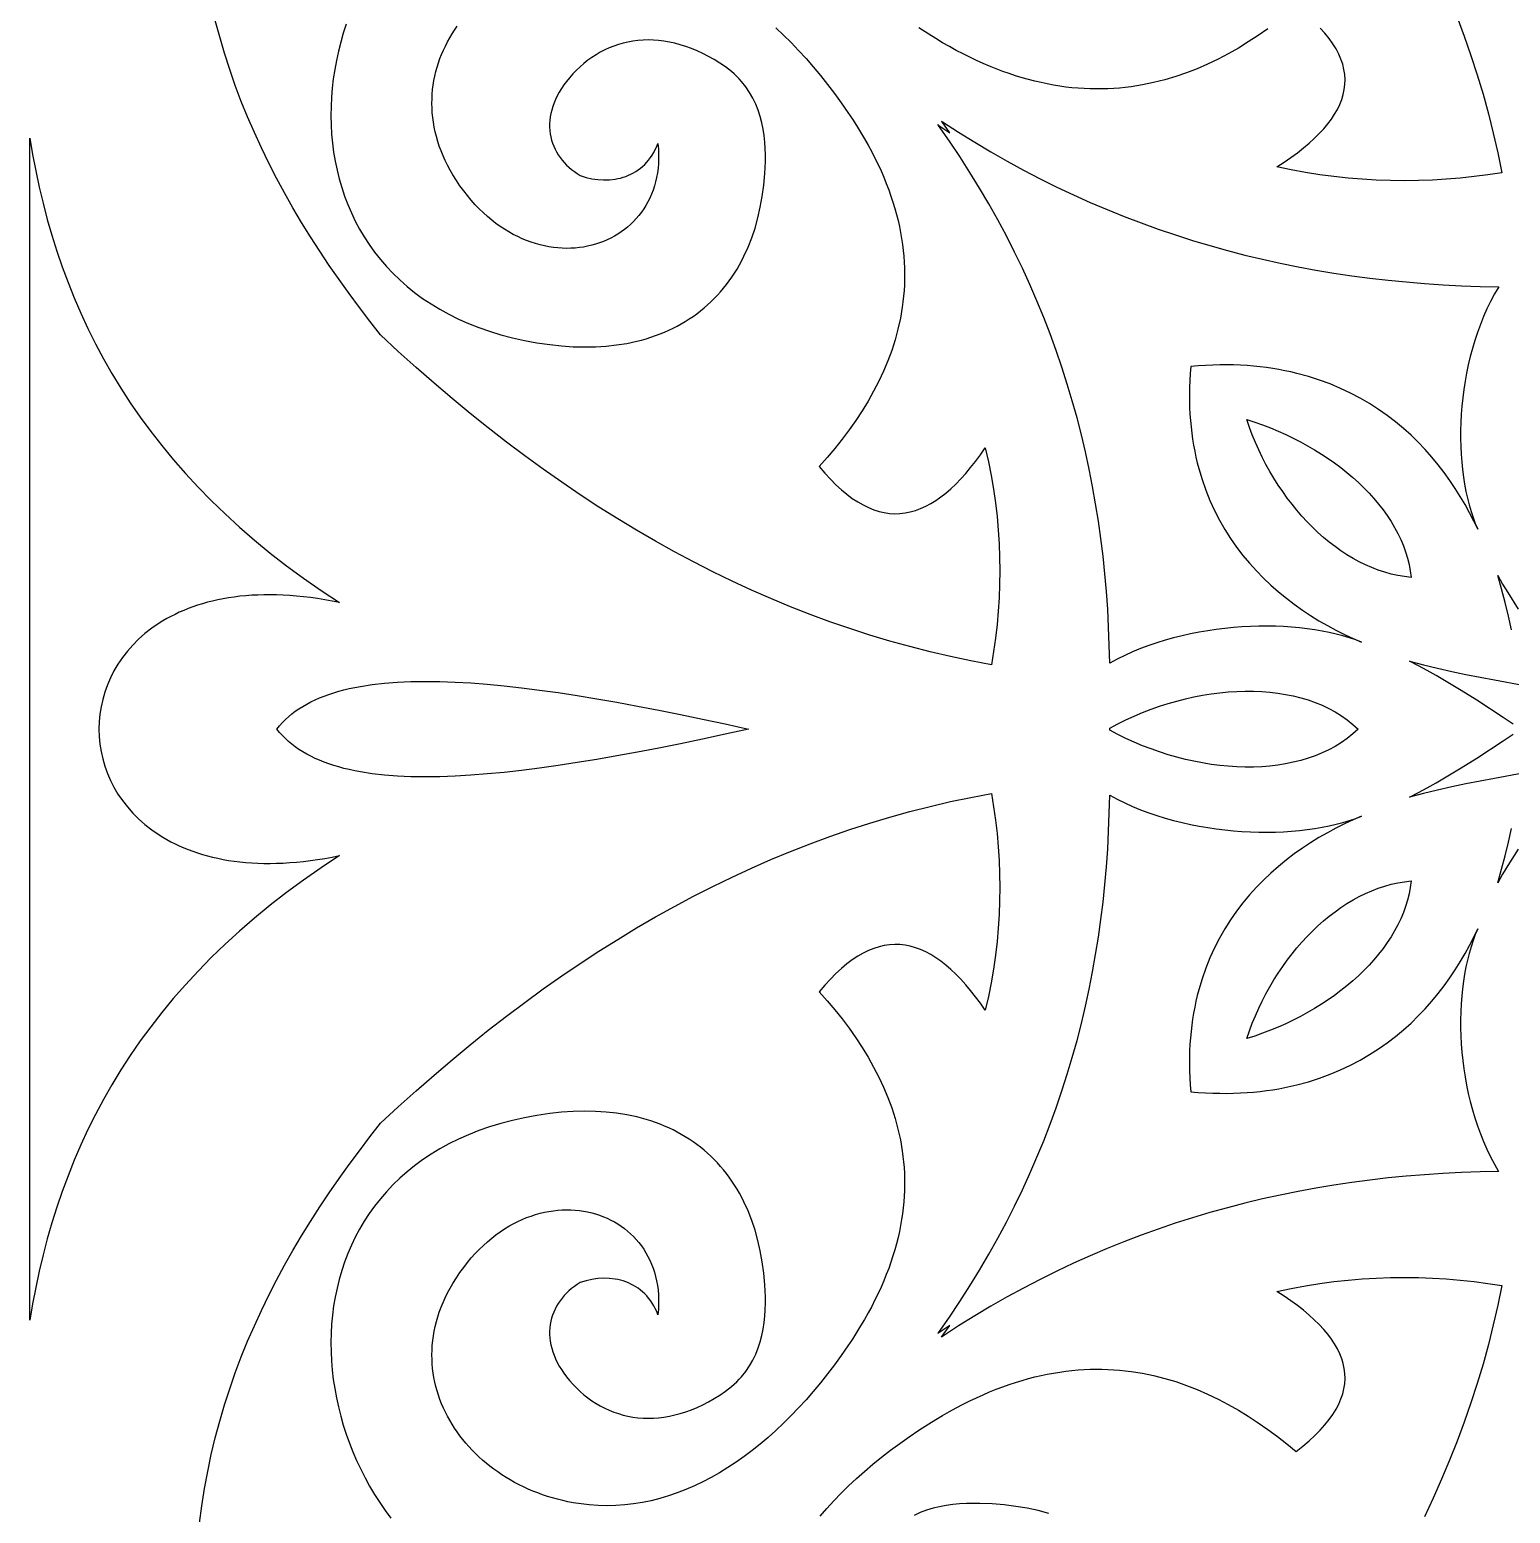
# Model space of a CAD drawing. Extents: x -375 to 375, y -1025 to 1025.
# Drawn here: x -275 to -217.3, y -724.5 to -666.7 of the extents above; entities that cross this region are included whole.
import ezdxf

# ---------------------------------------------------------------- set-up
doc = ezdxf.new("R2010")
doc.units = 0
doc.layers.add('LAYER_1', color=18, linetype='CONTINUOUS')

msp = doc.modelspace()

# ---------------------------------------------------------------- linework, layer by layer
at = {"layer": 'LAYER_1'}
for points in [[(-245.905, -666.615), (-245.605, -666.898), (-245.309, -667.193), (-245.017, -667.498), (-244.73, -667.813), (-244.446, -668.139), (-244.167, -668.475), (-243.893, -668.821), (-243.623, -669.176), (-243.358, -669.541), (-243.098, -669.914), (-242.924, -670.174), (-242.758, -670.432), (-242.6, -670.689), (-242.449, -670.945), (-242.306, -671.199), (-242.17, -671.451), (-242.041, -671.702), (-241.92, -671.952), (-241.806, -672.2), (-241.699, -672.447), (-241.599, -672.692), (-241.506, -672.936), (-241.419, -673.179), (-241.34, -673.42), (-241.267, -673.659), (-241.201, -673.897), (-241.142, -674.134), (-241.089, -674.369), (-241.042, -674.603), (-241.002, -674.836), (-240.967, -675.067), (-240.939, -675.297), (-240.917, -675.525), (-240.901, -675.752), (-240.891, -675.977), (-240.887, -676.201), (-240.888, -676.424), (-240.895, -676.645), (-240.908, -676.865), (-240.926, -677.084), (-240.949, -677.301), (-240.978, -677.517), (-241.051, -677.945), (-241.144, -678.367), (-241.257, -678.784), (-241.389, -679.195), (-241.54, -679.601), (-241.708, -680.002), (-241.892, -680.397), (-242.094, -680.787), (-242.311, -681.172), (-242.543, -681.552), (-242.789, -681.927), (-243.049, -682.296), (-243.322, -682.661), (-243.608, -683.02), (-243.906, -683.374), (-244.214, -683.723), (-243.997, -683.98), (-243.781, -684.216), (-243.566, -684.433), (-243.352, -684.63), (-243.139, -684.807), (-242.927, -684.966), (-242.716, -685.105), (-242.507, -685.225), (-242.298, -685.327), (-242.09, -685.411), (-241.883, -685.476), (-241.678, -685.523), (-241.473, -685.552), (-241.269, -685.564), (-241.066, -685.559), (-240.864, -685.536), (-240.663, -685.496), (-240.462, -685.44), (-240.263, -685.366), (-240.064, -685.277), (-239.866, -685.171), (-239.669, -685.05), (-239.473, -684.912), (-239.277, -684.759), (-239.083, -684.591), (-238.889, -684.408), (-238.696, -684.209), (-238.503, -683.996), (-238.311, -683.769), (-238.12, -683.527), (-237.93, -683.271), (-237.74, -683.001), (-237.619, -683.538), (-237.512, -684.075), (-237.421, -684.61), (-237.345, -685.143), (-237.283, -685.676), (-237.235, -686.207), (-237.201, -686.737), (-237.181, -687.266), (-237.175, -687.794), (-237.182, -688.32), (-237.203, -688.845), (-237.237, -689.369), (-237.283, -689.892), (-237.342, -690.413), (-237.414, -690.933), (-237.498, -691.452), (-238.299, -691.302), (-239.096, -691.135), (-239.889, -690.951), (-240.678, -690.75), (-241.463, -690.532), (-242.245, -690.298), (-243.023, -690.047), (-243.797, -689.779), (-244.567, -689.495), (-245.334, -689.194), (-246.097, -688.878), (-246.856, -688.544), (-247.612, -688.195), (-248.365, -687.83), (-249.113, -687.448), (-249.859, -687.051), (-250.6, -686.638), (-251.338, -686.209), (-252.073, -685.764), (-252.804, -685.304), (-253.532, -684.829), (-254.257, -684.337), (-254.978, -683.831), (-255.695, -683.309), (-256.41, -682.772), (-257.121, -682.22), (-257.829, -681.653), (-258.533, -681.071), (-259.235, -680.474), (-259.933, -679.863), (-260.627, -679.236), (-261.319, -678.596), (-261.737, -678.061), (-262.146, -677.523), (-262.547, -676.981), (-262.937, -676.435), (-263.318, -675.884), (-263.689, -675.328), (-264.049, -674.768), (-264.398, -674.203), (-264.735, -673.632), (-265.061, -673.057), (-265.375, -672.476), (-265.676, -671.889), (-265.965, -671.297), (-266.24, -670.699), (-266.502, -670.094), (-266.749, -669.484), (-266.983, -668.866), (-267.201, -668.243), (-267.404, -667.612), (-267.592, -666.975), (-267.764, -666.331)], [(-262.66, -666.47), (-262.773, -666.821), (-262.874, -667.175), (-262.964, -667.53), (-263.042, -667.887), (-263.108, -668.246), (-263.162, -668.606), (-263.204, -668.966), (-263.233, -669.326), (-263.251, -669.687), (-263.256, -670.046), (-263.248, -670.404), (-263.228, -670.761), (-263.194, -671.116), (-263.148, -671.468), (-263.089, -671.818), (-263.017, -672.164), (-262.932, -672.507), (-262.833, -672.846), (-262.721, -673.18), (-262.595, -673.51), (-262.456, -673.834), (-262.303, -674.153), (-262.136, -674.466), (-261.955, -674.772), (-261.76, -675.071), (-261.551, -675.363), (-261.327, -675.647), (-261.089, -675.923), (-260.836, -676.191), (-260.569, -676.449), (-260.287, -676.699), (-259.99, -676.938), (-259.678, -677.167), (-259.351, -677.386), (-259.008, -677.593), (-258.651, -677.789), (-258.278, -677.974), (-257.889, -678.146), (-257.485, -678.305), (-257.065, -678.451), (-256.629, -678.584), (-256.177, -678.703), (-255.709, -678.807), (-255.225, -678.897), (-254.725, -678.971), (-254.263, -679.022), (-253.812, -679.053), (-253.371, -679.064), (-252.941, -679.057), (-252.521, -679.031), (-252.113, -678.986), (-251.716, -678.922), (-251.331, -678.84), (-251.143, -678.792), (-250.958, -678.74), (-250.776, -678.683), (-250.598, -678.621), (-250.422, -678.555), (-250.249, -678.485), (-250.08, -678.41), (-249.914, -678.331), (-249.751, -678.248), (-249.592, -678.16), (-249.436, -678.068), (-249.283, -677.971), (-249.134, -677.871), (-248.988, -677.766), (-248.846, -677.657), (-248.707, -677.543), (-248.571, -677.425), (-248.439, -677.304), (-248.311, -677.178), (-248.187, -677.048), (-248.066, -676.914), (-247.949, -676.775), (-247.835, -676.633), (-247.726, -676.487), (-247.62, -676.336), (-247.518, -676.182), (-247.42, -676.024), (-247.326, -675.862), (-247.235, -675.695), (-247.149, -675.525), (-246.989, -675.174), (-246.845, -674.807), (-246.717, -674.425), (-246.607, -674.028), (-246.513, -673.616), (-246.437, -673.19), (-246.379, -672.749), (-246.338, -672.294), (-246.316, -671.825), (-246.312, -671.575), (-246.317, -671.323), (-246.332, -671.071), (-246.358, -670.819), (-246.396, -670.568), (-246.448, -670.319), (-246.513, -670.073), (-246.592, -669.83), (-246.688, -669.593), (-246.8, -669.361), (-246.929, -669.136), (-247.077, -668.919), (-247.243, -668.71), (-247.334, -668.609), (-247.43, -668.511), (-247.532, -668.415), (-247.639, -668.322), (-247.751, -668.232), (-247.869, -668.144), (-248.092, -667.994), (-248.315, -667.856), (-248.538, -667.73), (-248.759, -667.616), (-248.979, -667.514), (-249.198, -667.423), (-249.415, -667.344), (-249.631, -667.275), (-249.846, -667.218), (-250.058, -667.172), (-250.268, -667.136), (-250.476, -667.111), (-250.682, -667.096), (-250.885, -667.091), (-251.086, -667.097), (-251.284, -667.112), (-251.479, -667.137), (-251.671, -667.172), (-251.86, -667.216), (-252.045, -667.269), (-252.227, -667.331), (-252.405, -667.402), (-252.58, -667.482), (-252.75, -667.57), (-252.916, -667.667), (-253.078, -667.772), (-253.236, -667.885), (-253.389, -668.006), (-253.537, -668.135), (-253.681, -668.271), (-253.819, -668.415), (-253.953, -668.566), (-254.067, -668.706), (-254.172, -668.846), (-254.268, -668.987), (-254.353, -669.127), (-254.43, -669.267), (-254.498, -669.407), (-254.556, -669.546), (-254.606, -669.684), (-254.647, -669.822), (-254.679, -669.958), (-254.703, -670.094), (-254.719, -670.228), (-254.727, -670.36), (-254.727, -670.491), (-254.719, -670.62), (-254.703, -670.747), (-254.68, -670.872), (-254.649, -670.994), (-254.612, -671.114), (-254.567, -671.232), (-254.515, -671.346), (-254.457, -671.458), (-254.392, -671.567), (-254.32, -671.672), (-254.242, -671.774), (-254.158, -671.872), (-254.068, -671.967), (-253.972, -672.057), (-253.871, -672.144), (-253.763, -672.226), (-253.651, -672.304), (-253.533, -672.378), (-253.305, -672.449), (-253.076, -672.501), (-252.847, -672.535), (-252.62, -672.549), (-252.396, -672.544), (-252.176, -672.519), (-252.068, -672.499), (-251.962, -672.474), (-251.857, -672.444), (-251.755, -672.409), (-251.654, -672.369), (-251.555, -672.324), (-251.459, -672.273), (-251.366, -672.218), (-251.275, -672.157), (-251.187, -672.091), (-251.102, -672.019), (-251.021, -671.942), (-250.943, -671.86), (-250.868, -671.772), (-250.797, -671.679), (-250.73, -671.58), (-250.667, -671.476), (-250.608, -671.366), (-250.553, -671.25), (-250.503, -671.129), (-250.486, -671.33), (-250.476, -671.527), (-250.476, -671.72), (-250.483, -671.909), (-250.499, -672.093), (-250.523, -672.273), (-250.554, -672.448), (-250.593, -672.619), (-250.639, -672.785), (-250.692, -672.947), (-250.752, -673.104), (-250.819, -673.255), (-250.892, -673.402), (-250.971, -673.544), (-251.057, -673.68), (-251.148, -673.812), (-251.245, -673.938), (-251.348, -674.059), (-251.456, -674.174), (-251.568, -674.283), (-251.686, -674.388), (-251.809, -674.486), (-251.935, -674.578), (-252.067, -674.665), (-252.202, -674.746), (-252.341, -674.82), (-252.484, -674.889), (-252.63, -674.951), (-252.779, -675.007), (-252.932, -675.056), (-253.087, -675.099), (-253.245, -675.136), (-253.405, -675.166), (-253.568, -675.189), (-253.733, -675.205), (-253.9, -675.215), (-254.068, -675.217), (-254.238, -675.213), (-254.409, -675.201), (-254.581, -675.182), (-254.753, -675.156), (-254.927, -675.122), (-255.101, -675.081), (-255.275, -675.033), (-255.449, -674.977), (-255.623, -674.913), (-255.797, -674.841), (-255.97, -674.761), (-256.143, -674.674), (-256.314, -674.578), (-256.484, -674.475), (-256.653, -674.363), (-256.821, -674.242), (-256.986, -674.114), (-257.15, -673.977), (-257.311, -673.831), (-257.47, -673.677), (-257.627, -673.514), (-257.78, -673.342), (-257.931, -673.162), (-258.078, -672.972), (-258.223, -672.774), (-258.363, -672.566), (-258.5, -672.349), (-258.608, -672.163), (-258.708, -671.977), (-258.799, -671.79), (-258.883, -671.603), (-258.959, -671.417), (-259.028, -671.23), (-259.089, -671.044), (-259.143, -670.857), (-259.189, -670.671), (-259.227, -670.486), (-259.259, -670.301), (-259.284, -670.116), (-259.301, -669.933), (-259.312, -669.75), (-259.316, -669.568), (-259.313, -669.387), (-259.304, -669.207), (-259.288, -669.028), (-259.266, -668.851), (-259.237, -668.675), (-259.202, -668.5), (-259.161, -668.327), (-259.114, -668.156), (-259.061, -667.986), (-259.002, -667.819), (-258.938, -667.653), (-258.868, -667.489), (-258.792, -667.327), (-258.711, -667.168), (-258.624, -667.011), (-258.533, -666.856), (-258.436, -666.704), (-258.334, -666.554)], [(-219.34, -666.197), (-219.063, -666.943), (-218.802, -667.693), (-218.559, -668.447), (-218.333, -669.204), (-218.125, -669.965), (-217.934, -670.73), (-217.761, -671.498), (-217.605, -672.27), (-218.143, -672.351), (-218.683, -672.42), (-219.224, -672.477), (-219.766, -672.522), (-220.309, -672.555), (-220.854, -672.575), (-221.399, -672.582), (-221.947, -672.576), (-222.495, -672.557), (-223.045, -672.524), (-223.596, -672.478), (-224.148, -672.418), (-224.702, -672.344), (-225.256, -672.256), (-225.813, -672.154), (-226.37, -672.037), (-226.09, -671.854), (-225.824, -671.67), (-225.573, -671.486), (-225.337, -671.301), (-225.116, -671.115), (-224.911, -670.929), (-224.721, -670.742), (-224.546, -670.554), (-224.388, -670.366), (-224.245, -670.177), (-224.119, -669.987), (-224.009, -669.796), (-223.917, -669.604), (-223.841, -669.412), (-223.782, -669.219), (-223.741, -669.025), (-223.717, -668.83), (-223.711, -668.634), (-223.724, -668.437), (-223.754, -668.24), (-223.803, -668.041), (-223.871, -667.842), (-223.957, -667.642), (-224.063, -667.44), (-224.188, -667.238), (-224.332, -667.035), (-224.496, -666.831), (-224.681, -666.625)], [(-226.723, -666.654), (-227.101, -666.917), (-227.484, -667.168), (-227.872, -667.406), (-228.266, -667.629), (-228.665, -667.839), (-229.07, -668.033), (-229.48, -668.211), (-229.896, -668.373), (-230.317, -668.518), (-230.743, -668.645), (-231.176, -668.754), (-231.613, -668.844), (-232.057, -668.915), (-232.281, -668.942), (-232.506, -668.965), (-232.733, -668.982), (-232.961, -668.994), (-233.19, -669.001), (-233.421, -669.002), (-233.654, -668.998), (-233.888, -668.988), (-234.123, -668.973), (-234.36, -668.952), (-234.598, -668.925), (-234.837, -668.892), (-235.079, -668.853), (-235.321, -668.808), (-235.565, -668.756), (-235.811, -668.699), (-236.058, -668.635), (-236.306, -668.565), (-236.556, -668.489), (-236.807, -668.405), (-237.06, -668.316), (-237.315, -668.219), (-237.571, -668.116), (-237.828, -668.006), (-238.087, -667.889), (-238.347, -667.765), (-238.609, -667.634), (-238.873, -667.496), (-239.138, -667.35), (-239.404, -667.197), (-239.672, -667.037), (-239.942, -666.869), (-240.329, -666.619)], [(-217.217, -690.095), (-217.339, -689.56), (-217.468, -689.028), (-217.607, -688.5), (-217.757, -687.975), (-217.568, -688.309), (-217.371, -688.641), (-216.967, -689.29)], [(-217.157, -693.772), (-217.554, -693.51), (-218.58, -692.837), (-219.184, -692.456), (-219.83, -692.065), (-220.165, -691.871), (-220.507, -691.679), (-220.853, -691.492), (-221.202, -691.311), (-220.654, -691.457), (-220.103, -691.591), (-219.551, -691.715), (-218.997, -691.832), (-217.886, -692.047), (-216.775, -692.251)], [(-216.775, -695.687), (-217.886, -695.888), (-218.997, -696.102), (-219.551, -696.217), (-220.103, -696.341), (-220.654, -696.473), (-221.202, -696.616), (-220.853, -696.437), (-220.507, -696.251), (-220.165, -696.06), (-219.83, -695.866), (-219.184, -695.476), (-218.58, -695.096), (-217.554, -694.424), (-217.157, -694.161)], [(-268.373, -724.933), (-268.286, -724.251), (-268.181, -723.576), (-268.059, -722.91), (-267.92, -722.25), (-267.764, -721.599), (-267.592, -720.954), (-267.404, -720.317), (-267.201, -719.687), (-266.983, -719.063), (-266.749, -718.446), (-266.502, -717.835), (-266.24, -717.231), (-265.965, -716.633), (-265.676, -716.04), (-265.375, -715.454), (-265.061, -714.873), (-264.735, -714.297), (-264.398, -713.727), (-264.049, -713.161), (-263.689, -712.601), (-263.318, -712.046), (-262.937, -711.495), (-262.547, -710.948), (-262.146, -710.406), (-261.737, -709.868), (-261.319, -709.334), (-260.627, -708.693), (-259.933, -708.067), (-259.235, -707.455), (-258.533, -706.858), (-257.829, -706.276), (-257.121, -705.709), (-256.41, -705.157), (-255.695, -704.62), (-254.978, -704.098), (-254.257, -703.592), (-253.532, -703.101), (-252.804, -702.625), (-252.073, -702.165), (-251.338, -701.72), (-250.6, -701.291), (-249.859, -700.878), (-249.113, -700.481), (-248.365, -700.099), (-247.612, -699.734), (-246.856, -699.385), (-246.097, -699.052), (-245.334, -698.735), (-244.567, -698.434), (-243.797, -698.15), (-243.023, -697.882), (-242.245, -697.631), (-241.463, -697.397), (-240.678, -697.179), (-239.889, -696.978), (-239.096, -696.794), (-238.299, -696.627), (-237.498, -696.477), (-237.414, -696.996), (-237.342, -697.516), (-237.283, -698.038), (-237.237, -698.56), (-237.203, -699.084), (-237.182, -699.609), (-237.175, -700.136), (-237.181, -700.663), (-237.201, -701.192), (-237.235, -701.722), (-237.283, -702.254), (-237.345, -702.786), (-237.421, -703.32), (-237.512, -703.855), (-237.619, -704.391), (-237.74, -704.928), (-237.93, -704.658), (-238.12, -704.402), (-238.311, -704.16), (-238.503, -703.933), (-238.696, -703.72), (-238.889, -703.521), (-239.083, -703.338), (-239.277, -703.17), (-239.473, -703.017), (-239.669, -702.879), (-239.866, -702.758), (-240.064, -702.652), (-240.263, -702.563), (-240.462, -702.49), (-240.663, -702.433), (-240.864, -702.393), (-241.066, -702.37), (-241.269, -702.365), (-241.473, -702.377), (-241.678, -702.406), (-241.883, -702.453), (-242.09, -702.518), (-242.298, -702.602), (-242.507, -702.704), (-242.716, -702.824), (-242.927, -702.963), (-243.139, -703.122), (-243.352, -703.299), (-243.566, -703.496), (-243.781, -703.713), (-243.997, -703.949), (-244.214, -704.206), (-243.906, -704.555), (-243.608, -704.909), (-243.322, -705.268), (-243.049, -705.633), (-242.789, -706.002), (-242.543, -706.377), (-242.311, -706.757), (-242.094, -707.142), (-241.892, -707.532), (-241.708, -707.927), (-241.54, -708.328), (-241.389, -708.734), (-241.257, -709.145), (-241.144, -709.562), (-241.051, -709.984), (-240.978, -710.412), (-240.949, -710.628), (-240.926, -710.845), (-240.908, -711.064), (-240.895, -711.284), (-240.888, -711.505), (-240.887, -711.728), (-240.891, -711.952), (-240.901, -712.177), (-240.917, -712.404), (-240.939, -712.633), (-240.967, -712.862), (-241.002, -713.093), (-241.042, -713.326), (-241.089, -713.56), (-241.142, -713.795), (-241.201, -714.032), (-241.267, -714.27), (-241.34, -714.51), (-241.419, -714.751), (-241.506, -714.993), (-241.599, -715.237), (-241.699, -715.482), (-241.806, -715.729), (-241.92, -715.977), (-242.041, -716.227), (-242.17, -716.478), (-242.306, -716.731), (-242.449, -716.985), (-242.6, -717.24), (-242.758, -717.497), (-242.924, -717.756), (-243.098, -718.015), (-243.358, -718.389), (-243.623, -718.753), (-243.893, -719.109), (-244.167, -719.454), (-244.446, -719.79), (-244.73, -720.116), (-245.017, -720.432), (-245.309, -720.737), (-245.605, -721.031), (-245.905, -721.314), (-246.209, -721.586), (-246.516, -721.846), (-246.826, -722.095), (-247.14, -722.331), (-247.457, -722.555), (-247.777, -722.766), (-248.1, -722.965), (-248.425, -723.15), (-248.753, -723.322), (-249.083, -723.48), (-249.416, -723.624), (-249.751, -723.754), (-250.087, -723.87), (-250.426, -723.971), (-250.766, -724.057), (-251.108, -724.127), (-251.451, -724.183), (-251.795, -724.222), (-252.14, -724.246), (-252.486, -724.253), (-252.833, -724.244), (-253.181, -724.217), (-253.392, -724.195), (-253.602, -724.166), (-253.809, -724.133), (-254.014, -724.094), (-254.216, -724.05), (-254.416, -724), (-254.614, -723.946), (-254.809, -723.887), (-255.001, -723.823), (-255.19, -723.754), (-255.377, -723.68), (-255.56, -723.602), (-255.74, -723.519), (-255.917, -723.432), (-256.09, -723.341), (-256.26, -723.246), (-256.427, -723.146), (-256.59, -723.043), (-256.749, -722.935), (-256.904, -722.824), (-257.056, -722.709), (-257.203, -722.59), (-257.346, -722.468), (-257.486, -722.343), (-257.62, -722.214), (-257.751, -722.082), (-257.877, -721.946), (-257.998, -721.808), (-258.115, -721.667), (-258.227, -721.522), (-258.334, -721.375), (-258.436, -721.226), (-258.533, -721.073), (-258.624, -720.919), (-258.711, -720.762), (-258.792, -720.602), (-258.868, -720.44), (-258.938, -720.277), (-259.002, -720.111), (-259.061, -719.943), (-259.114, -719.773), (-259.161, -719.602), (-259.202, -719.429), (-259.237, -719.254), (-259.266, -719.078), (-259.288, -718.901), (-259.304, -718.722), (-259.313, -718.542), (-259.316, -718.361), (-259.312, -718.179), (-259.301, -717.997), (-259.284, -717.813), (-259.259, -717.629), (-259.227, -717.444), (-259.189, -717.258), (-259.143, -717.072), (-259.089, -716.886), (-259.028, -716.699), (-258.959, -716.513), (-258.883, -716.326), (-258.799, -716.139), (-258.708, -715.953), (-258.608, -715.766), (-258.5, -715.58), (-258.363, -715.363), (-258.223, -715.156), (-258.078, -714.957), (-257.931, -714.768), (-257.78, -714.587), (-257.627, -714.415), (-257.47, -714.252), (-257.311, -714.098), (-257.15, -713.953), (-256.986, -713.816), (-256.821, -713.687), (-256.653, -713.567), (-256.484, -713.455), (-256.314, -713.351), (-256.143, -713.256), (-255.97, -713.168), (-255.797, -713.088), (-255.623, -713.017), (-255.449, -712.953), (-255.275, -712.897), (-255.101, -712.848), (-254.927, -712.807), (-254.753, -712.774), (-254.581, -712.747), (-254.409, -712.728), (-254.238, -712.717), (-254.068, -712.712), (-253.9, -712.715), (-253.733, -712.724), (-253.568, -712.741), (-253.405, -712.764), (-253.245, -712.794), (-253.087, -712.83), (-252.932, -712.873), (-252.779, -712.923), (-252.63, -712.979), (-252.484, -713.041), (-252.341, -713.109), (-252.202, -713.184), (-252.067, -713.264), (-251.935, -713.351), (-251.809, -713.444), (-251.686, -713.542), (-251.568, -713.646), (-251.456, -713.755), (-251.348, -713.871), (-251.245, -713.991), (-251.148, -714.117), (-251.057, -714.249), (-250.971, -714.385), (-250.892, -714.527), (-250.819, -714.674), (-250.752, -714.826), (-250.692, -714.982), (-250.639, -715.144), (-250.593, -715.31), (-250.554, -715.481), (-250.523, -715.656), (-250.499, -715.836), (-250.483, -716.02), (-250.476, -716.209), (-250.476, -716.402), (-250.486, -716.599), (-250.503, -716.8), (-250.553, -716.679), (-250.608, -716.563), (-250.667, -716.453), (-250.73, -716.349), (-250.797, -716.25), (-250.868, -716.157), (-250.943, -716.069), (-251.021, -715.987), (-251.102, -715.91), (-251.187, -715.838), (-251.275, -715.772), (-251.366, -715.711), (-251.459, -715.656), (-251.555, -715.605), (-251.654, -715.56), (-251.755, -715.52), (-251.857, -715.485), (-251.962, -715.455), (-252.068, -715.43), (-252.176, -715.41), (-252.396, -715.385), (-252.62, -715.38), (-252.847, -715.394), (-253.076, -715.428), (-253.305, -715.48), (-253.533, -715.551), (-253.651, -715.625), (-253.763, -715.703), (-253.871, -715.785), (-253.972, -715.872), (-254.068, -715.962), (-254.158, -716.057), (-254.242, -716.155), (-254.32, -716.257), (-254.392, -716.362), (-254.457, -716.471), (-254.515, -716.583), (-254.567, -716.697), (-254.612, -716.815), (-254.649, -716.935), (-254.68, -717.057), (-254.703, -717.182), (-254.719, -717.309), (-254.727, -717.438), (-254.727, -717.569), (-254.719, -717.701), (-254.703, -717.835), (-254.679, -717.971), (-254.647, -718.107), (-254.606, -718.245), (-254.556, -718.383), (-254.498, -718.522), (-254.43, -718.662), (-254.353, -718.802), (-254.268, -718.942), (-254.172, -719.083), (-254.067, -719.223), (-253.953, -719.363), (-253.819, -719.514), (-253.681, -719.658), (-253.537, -719.794), (-253.389, -719.923), (-253.236, -720.044), (-253.078, -720.157), (-252.916, -720.262), (-252.75, -720.359), (-252.58, -720.447), (-252.405, -720.527), (-252.227, -720.598), (-252.045, -720.66), (-251.86, -720.713), (-251.671, -720.757), (-251.479, -720.792), (-251.284, -720.817), (-251.086, -720.832), (-250.885, -720.838), (-250.682, -720.833), (-250.476, -720.818), (-250.268, -720.793), (-250.058, -720.757), (-249.846, -720.711), (-249.631, -720.654), (-249.415, -720.585), (-249.198, -720.506), (-248.979, -720.415), (-248.759, -720.313), (-248.538, -720.199), (-248.315, -720.073), (-248.092, -719.935), (-247.869, -719.785), (-247.751, -719.697), (-247.639, -719.607), (-247.532, -719.514), (-247.43, -719.418), (-247.334, -719.32), (-247.243, -719.219), (-247.077, -719.01), (-246.929, -718.793), (-246.8, -718.568), (-246.688, -718.336), (-246.592, -718.099), (-246.513, -717.857), (-246.448, -717.611), (-246.396, -717.361), (-246.358, -717.11), (-246.332, -716.858), (-246.317, -716.606), (-246.312, -716.354), (-246.316, -716.104), (-246.338, -715.635), (-246.379, -715.18), (-246.437, -714.739), (-246.513, -714.313), (-246.607, -713.901), (-246.717, -713.504), (-246.845, -713.122), (-246.989, -712.755), (-247.149, -712.404), (-247.235, -712.234), (-247.326, -712.067), (-247.42, -711.905), (-247.518, -711.747), (-247.62, -711.593), (-247.726, -711.442), (-247.835, -711.296), (-247.949, -711.154), (-248.066, -711.016), (-248.187, -710.881), (-248.311, -710.751), (-248.439, -710.625), (-248.571, -710.504), (-248.707, -710.386), (-248.846, -710.273), (-248.988, -710.163), (-249.134, -710.058), (-249.283, -709.958), (-249.436, -709.861), (-249.592, -709.769), (-249.751, -709.681), (-249.914, -709.598), (-250.08, -709.519), (-250.249, -709.444), (-250.422, -709.374), (-250.598, -709.308), (-250.776, -709.246), (-250.958, -709.19), (-251.143, -709.137), (-251.331, -709.089), (-251.716, -709.007), (-252.113, -708.944), (-252.521, -708.898), (-252.941, -708.872), (-253.371, -708.865), (-253.812, -708.876), (-254.263, -708.907), (-254.725, -708.958), (-255.225, -709.032), (-255.709, -709.122), (-256.177, -709.226), (-256.629, -709.345), (-257.065, -709.478), (-257.485, -709.624), (-257.889, -709.783), (-258.278, -709.955), (-258.651, -710.14), (-259.008, -710.336), (-259.351, -710.543), (-259.678, -710.762), (-259.99, -710.991), (-260.287, -711.231), (-260.569, -711.48), (-260.836, -711.738), (-261.089, -712.006), (-261.327, -712.282), (-261.551, -712.566), (-261.76, -712.858), (-261.955, -713.157), (-262.136, -713.464), (-262.303, -713.776), (-262.456, -714.095), (-262.595, -714.419), (-262.721, -714.749), (-262.833, -715.083), (-262.932, -715.422), (-263.017, -715.765), (-263.089, -716.112), (-263.148, -716.461), (-263.194, -716.814), (-263.228, -717.168), (-263.248, -717.525), (-263.256, -717.883), (-263.251, -718.243), (-263.233, -718.603), (-263.204, -718.963), (-263.162, -719.323), (-263.108, -719.683), (-263.042, -720.042), (-262.964, -720.399), (-262.874, -720.755), (-262.773, -721.108), (-262.66, -721.459), (-262.535, -721.807), (-262.399, -722.151), (-262.252, -722.492), (-262.094, -722.828), (-261.925, -723.159), (-261.745, -723.486), (-261.554, -723.807), (-261.353, -724.122), (-261.14, -724.431), (-260.918, -724.733)], [(-216.967, -698.642), (-217.371, -699.29), (-217.568, -699.621), (-217.757, -699.955), (-217.607, -699.431), (-217.468, -698.903), (-217.339, -698.372), (-217.217, -697.838)], [(-244.172, -724.654), (-243.914, -724.355), (-243.645, -724.058), (-243.363, -723.766), (-243.069, -723.477), (-242.764, -723.191), (-242.448, -722.91), (-242.12, -722.632), (-241.782, -722.359), (-241.434, -722.09), (-241.075, -721.825), (-240.707, -721.565), (-240.329, -721.31), (-239.942, -721.06), (-239.672, -720.892), (-239.404, -720.732), (-239.138, -720.579), (-238.873, -720.433), (-238.609, -720.295), (-238.347, -720.164), (-238.087, -720.04), (-237.828, -719.923), (-237.571, -719.813), (-237.315, -719.71), (-237.06, -719.613), (-236.807, -719.524), (-236.556, -719.44), (-236.306, -719.364), (-236.058, -719.294), (-235.811, -719.23), (-235.565, -719.173), (-235.321, -719.121), (-235.079, -719.076), (-234.837, -719.037), (-234.598, -719.005), (-234.36, -718.977), (-234.123, -718.956), (-233.888, -718.941), (-233.654, -718.931), (-233.421, -718.927), (-233.19, -718.928), (-232.961, -718.935), (-232.733, -718.947), (-232.506, -718.964), (-232.281, -718.987), (-232.057, -719.015), (-231.613, -719.085), (-231.176, -719.175), (-230.743, -719.284), (-230.317, -719.411), (-229.896, -719.556), (-229.48, -719.718), (-229.07, -719.896), (-228.665, -720.091), (-228.266, -720.3), (-227.872, -720.524), (-227.484, -720.761), (-227.101, -721.012), (-226.723, -721.276), (-226.35, -721.551), (-225.983, -721.838), (-225.621, -722.135), (-225.355, -721.926), (-225.109, -721.717), (-224.885, -721.51), (-224.681, -721.304), (-224.496, -721.098), (-224.332, -720.894), (-224.188, -720.691), (-224.063, -720.489), (-223.957, -720.287), (-223.871, -720.087), (-223.803, -719.888), (-223.754, -719.689), (-223.724, -719.492), (-223.711, -719.295), (-223.717, -719.099), (-223.741, -718.904), (-223.782, -718.71), (-223.841, -718.517), (-223.917, -718.325), (-224.009, -718.133), (-224.119, -717.943), (-224.245, -717.753), (-224.388, -717.563), (-224.546, -717.375), (-224.721, -717.187), (-224.911, -717), (-225.116, -716.814), (-225.337, -716.628), (-225.573, -716.443), (-225.824, -716.259), (-226.09, -716.076), (-226.37, -715.893), (-225.813, -715.776), (-225.256, -715.673), (-224.702, -715.585), (-224.148, -715.511), (-223.596, -715.451), (-223.045, -715.405), (-222.495, -715.372), (-221.947, -715.353), (-221.399, -715.347), (-220.854, -715.354), (-220.309, -715.374), (-219.766, -715.407), (-219.224, -715.452), (-218.683, -715.509), (-218.143, -715.578), (-217.605, -715.66), (-217.761, -716.432), (-217.934, -717.2), (-218.125, -717.964), (-218.333, -718.725), (-218.559, -719.483), (-218.802, -720.236), (-219.063, -720.986), (-219.34, -721.733), (-219.635, -722.476), (-219.947, -723.215), (-220.275, -723.951), (-220.621, -724.683)], [(-235.263, -724.549), (-235.675, -724.442), (-236.102, -724.352), (-236.544, -724.279), (-237.001, -724.222), (-237.472, -724.183), (-237.959, -724.162), (-238.218, -724.158), (-238.479, -724.162), (-238.741, -724.177), (-239.003, -724.202), (-239.263, -724.239), (-239.522, -724.289), (-239.777, -724.351), (-240.028, -724.428), (-240.274, -724.52), (-240.514, -724.628)]]:
    msp.add_lwpolyline(points, dxfattribs=at)
for points in [[(-239.409, -670.283), (-238.783, -670.689), (-238.153, -671.081), (-237.52, -671.458), (-236.884, -671.82), (-236.244, -672.169), (-235.6, -672.504), (-234.953, -672.825), (-234.303, -673.132), (-233.649, -673.426), (-232.992, -673.706), (-232.331, -673.973), (-231.668, -674.227), (-231, -674.467), (-230.33, -674.695), (-229.656, -674.91), (-228.979, -675.112), (-228.299, -675.301), (-227.616, -675.478), (-226.929, -675.643), (-226.239, -675.795), (-225.546, -675.935), (-224.85, -676.064), (-224.151, -676.18), (-223.449, -676.285), (-222.744, -676.378), (-222.035, -676.459), (-221.324, -676.529), (-220.61, -676.588), (-219.892, -676.636), (-219.172, -676.673), (-218.449, -676.699), (-217.723, -676.714), (-217.884, -676.996), (-218.036, -677.285), (-218.178, -677.58), (-218.31, -677.88), (-218.433, -678.184), (-218.546, -678.493), (-218.65, -678.806), (-218.745, -679.121), (-218.83, -679.439), (-218.907, -679.759), (-218.975, -680.08), (-219.034, -680.402), (-219.084, -680.725), (-219.126, -681.047), (-219.159, -681.369), (-219.184, -681.689), (-219.201, -682.007), (-219.21, -682.322), (-219.21, -682.635), (-219.203, -682.944), (-219.188, -683.249), (-219.165, -683.549), (-219.135, -683.845), (-219.098, -684.134), (-219.053, -684.417), (-219, -684.693), (-218.941, -684.962), (-218.874, -685.222), (-218.801, -685.475), (-218.721, -685.718), (-218.634, -685.951), (-218.541, -686.174), (-218.693, -685.852), (-218.857, -685.531), (-219.032, -685.21), (-219.218, -684.892), (-219.416, -684.576), (-219.626, -684.264), (-219.848, -683.956), (-220.081, -683.653), (-220.327, -683.356), (-220.586, -683.065), (-220.857, -682.781), (-221.14, -682.505), (-221.437, -682.238), (-221.746, -681.981), (-222.069, -681.734), (-222.405, -681.497), (-222.755, -681.273), (-223.118, -681.06), (-223.495, -680.862), (-223.886, -680.677), (-224.291, -680.506), (-224.71, -680.352), (-225.144, -680.213), (-225.593, -680.092), (-225.822, -680.038), (-226.056, -679.988), (-226.293, -679.943), (-226.534, -679.903), (-226.779, -679.867), (-227.027, -679.837), (-227.279, -679.811), (-227.535, -679.791), (-227.795, -679.775), (-228.059, -679.765), (-228.327, -679.761), (-228.598, -679.762), (-228.874, -679.768), (-229.153, -679.78), (-229.437, -679.798), (-229.724, -679.822), (-229.747, -680.098), (-229.763, -680.371), (-229.774, -680.641), (-229.779, -680.906), (-229.778, -681.167), (-229.772, -681.425), (-229.759, -681.679), (-229.742, -681.93), (-229.719, -682.176), (-229.691, -682.419), (-229.658, -682.658), (-229.619, -682.894), (-229.576, -683.126), (-229.528, -683.354), (-229.475, -683.579), (-229.418, -683.8), (-229.289, -684.231), (-229.143, -684.649), (-228.98, -685.052), (-228.801, -685.442), (-228.607, -685.818), (-228.398, -686.18), (-228.176, -686.53), (-227.941, -686.866), (-227.694, -687.189), (-227.435, -687.499), (-227.167, -687.796), (-226.888, -688.081), (-226.6, -688.354), (-226.304, -688.614), (-226.001, -688.862), (-225.691, -689.098), (-225.376, -689.323), (-225.055, -689.536), (-224.729, -689.737), (-224.401, -689.927), (-224.069, -690.105), (-223.736, -690.273), (-223.401, -690.43), (-223.066, -690.576), (-223.298, -690.488), (-223.542, -690.405), (-223.795, -690.33), (-224.057, -690.26), (-224.329, -690.198), (-224.609, -690.142), (-224.896, -690.093), (-225.191, -690.051), (-225.492, -690.017), (-225.798, -689.989), (-226.111, -689.969), (-226.428, -689.955), (-226.749, -689.95), (-227.074, -689.952), (-227.402, -689.961), (-227.733, -689.979), (-228.065, -690.004), (-228.399, -690.037), (-228.733, -690.078), (-229.068, -690.128), (-229.402, -690.185), (-229.736, -690.251), (-230.068, -690.325), (-230.397, -690.408), (-230.724, -690.5), (-231.048, -690.6), (-231.368, -690.709), (-231.683, -690.827), (-231.994, -690.954), (-232.299, -691.09), (-232.597, -691.236), (-232.889, -691.39), (-232.904, -690.688), (-232.93, -689.989), (-232.968, -689.293), (-233.017, -688.599), (-233.077, -687.909), (-233.149, -687.221), (-233.233, -686.536), (-233.329, -685.855), (-233.437, -685.176), (-233.557, -684.5), (-233.69, -683.827), (-233.835, -683.157), (-233.993, -682.49), (-234.163, -681.827), (-234.347, -681.166), (-234.543, -680.508), (-234.753, -679.854), (-234.975, -679.203), (-235.211, -678.555), (-235.461, -677.91), (-235.724, -677.268), (-236.001, -676.63), (-236.292, -675.994), (-236.597, -675.362), (-236.917, -674.734), (-237.25, -674.108), (-237.598, -673.486), (-237.96, -672.868), (-238.337, -672.253), (-238.729, -671.641), (-239.136, -671.032), (-239.558, -670.427), (-239.592, -670.395), (-239.572, -670.408), (-239.586, -670.39), (-239.553, -670.421), (-239.121, -670.706), (-239.416, -670.289), (-239.449, -670.257), (-239.429, -670.27), (-239.442, -670.251)], [(-274.889, -671.557), (-274.765, -672.195), (-274.628, -672.83), (-274.477, -673.46), (-274.312, -674.086), (-274.133, -674.708), (-273.939, -675.326), (-273.729, -675.939), (-273.504, -676.548), (-273.262, -677.152), (-273.004, -677.751), (-272.729, -678.346), (-272.435, -678.935), (-272.124, -679.52), (-271.794, -680.099), (-271.446, -680.672), (-271.077, -681.241), (-270.689, -681.803), (-270.281, -682.36), (-269.852, -682.911), (-269.402, -683.457), (-268.93, -683.996), (-268.436, -684.529), (-267.919, -685.056), (-267.38, -685.576), (-266.817, -686.09), (-266.23, -686.597), (-265.618, -687.098), (-264.982, -687.592), (-264.321, -688.079), (-263.634, -688.558), (-262.921, -689.031), (-263.212, -688.973), (-263.498, -688.922), (-263.779, -688.877), (-264.057, -688.838), (-264.329, -688.805), (-264.597, -688.778), (-264.86, -688.757), (-265.119, -688.741), (-265.373, -688.732), (-265.623, -688.728), (-265.868, -688.729), (-266.108, -688.736), (-266.344, -688.748), (-266.575, -688.765), (-266.802, -688.787), (-267.024, -688.814), (-267.242, -688.846), (-267.455, -688.883), (-267.663, -688.925), (-267.867, -688.971), (-268.066, -689.021), (-268.261, -689.076), (-268.451, -689.135), (-268.636, -689.198), (-268.817, -689.265), (-268.993, -689.336), (-269.165, -689.411), (-269.332, -689.49), (-269.495, -689.572), (-269.653, -689.658), (-269.806, -689.748), (-269.955, -689.84), (-270.239, -690.035), (-270.504, -690.243), (-270.752, -690.461), (-270.981, -690.69), (-271.191, -690.929), (-271.384, -691.176), (-271.558, -691.432), (-271.713, -691.695), (-271.851, -691.964), (-271.97, -692.24), (-272.071, -692.52), (-272.153, -692.804), (-272.217, -693.091), (-272.263, -693.381), (-272.29, -693.672), (-272.299, -693.964), (-272.299, -693.965), (-272.299, -693.965), (-272.29, -694.257), (-272.263, -694.548), (-272.217, -694.838), (-272.153, -695.125), (-272.071, -695.41), (-271.97, -695.69), (-271.851, -695.965), (-271.713, -696.234), (-271.558, -696.497), (-271.384, -696.753), (-271.191, -697), (-270.981, -697.239), (-270.752, -697.468), (-270.504, -697.687), (-270.239, -697.894), (-269.955, -698.089), (-269.806, -698.181), (-269.653, -698.271), (-269.495, -698.357), (-269.332, -698.439), (-269.165, -698.518), (-268.993, -698.593), (-268.817, -698.664), (-268.636, -698.731), (-268.451, -698.794), (-268.261, -698.853), (-268.066, -698.908), (-267.867, -698.958), (-267.663, -699.004), (-267.455, -699.046), (-267.242, -699.083), (-267.024, -699.115), (-266.802, -699.142), (-266.575, -699.164), (-266.344, -699.181), (-266.108, -699.193), (-265.868, -699.2), (-265.623, -699.201), (-265.373, -699.197), (-265.119, -699.188), (-264.86, -699.172), (-264.597, -699.151), (-264.329, -699.124), (-264.057, -699.091), (-263.779, -699.052), (-263.498, -699.007), (-263.212, -698.956), (-262.921, -698.898), (-263.634, -699.371), (-264.321, -699.85), (-264.982, -700.337), (-265.618, -700.831), (-266.23, -701.332), (-266.817, -701.839), (-267.38, -702.353), (-267.919, -702.874), (-268.436, -703.4), (-268.93, -703.934), (-269.402, -704.473), (-269.852, -705.018), (-270.281, -705.569), (-270.689, -706.126), (-271.077, -706.689), (-271.445, -707.258), (-271.794, -707.831), (-272.124, -708.41), (-272.435, -708.995), (-272.728, -709.584), (-273.004, -710.179), (-273.262, -710.778), (-273.504, -711.382), (-273.729, -711.991), (-273.939, -712.604), (-274.133, -713.222), (-274.312, -713.844), (-274.477, -714.471), (-274.628, -715.101), (-274.765, -715.735), (-274.889, -716.374), (-275, -717.015), (-275, -670.915)], [(-227.234, -681.997), (-226.926, -682.105), (-226.622, -682.221), (-226.322, -682.345), (-226.027, -682.476), (-225.737, -682.615), (-225.452, -682.76), (-225.173, -682.912), (-224.9, -683.071), (-224.633, -683.237), (-224.374, -683.408), (-224.121, -683.586), (-223.876, -683.769), (-223.639, -683.958), (-223.41, -684.152), (-223.19, -684.351), (-222.979, -684.555), (-222.777, -684.764), (-222.585, -684.977), (-222.403, -685.194), (-222.231, -685.415), (-222.07, -685.64), (-221.921, -685.869), (-221.782, -686.101), (-221.656, -686.336), (-221.542, -686.574), (-221.44, -686.814), (-221.352, -687.057), (-221.277, -687.302), (-221.215, -687.55), (-221.168, -687.799), (-221.134, -688.049), (-221.394, -688.02), (-221.653, -687.976), (-221.91, -687.919), (-222.164, -687.848), (-222.417, -687.764), (-222.667, -687.668), (-222.914, -687.56), (-223.159, -687.44), (-223.4, -687.308), (-223.638, -687.165), (-223.872, -687.011), (-224.103, -686.847), (-224.329, -686.672), (-224.551, -686.488), (-224.769, -686.294), (-224.981, -686.091), (-225.189, -685.88), (-225.392, -685.66), (-225.589, -685.432), (-225.78, -685.196), (-225.965, -684.954), (-226.145, -684.704), (-226.317, -684.447), (-226.483, -684.184), (-226.643, -683.915), (-226.795, -683.641), (-226.94, -683.361), (-227.077, -683.077), (-227.207, -682.788), (-227.328, -682.495), (-227.441, -682.198), (-227.546, -681.897)], [(-259.011, -692.108), (-258.416, -692.129), (-257.799, -692.165), (-257.161, -692.214), (-256.501, -692.277), (-255.82, -692.353), (-255.118, -692.441), (-254.394, -692.543), (-253.65, -692.656), (-252.886, -692.782), (-252.101, -692.918), (-251.296, -693.066), (-250.472, -693.225), (-249.628, -693.395), (-248.764, -693.575), (-247.881, -693.764), (-246.979, -693.963), (-246.979, -693.963), (-246.979, -693.964), (-246.979, -693.964), (-246.981, -693.965), (-246.979, -693.965), (-246.979, -693.965), (-246.979, -693.966), (-246.979, -693.966), (-247.881, -694.165), (-248.764, -694.355), (-249.628, -694.535), (-250.472, -694.704), (-251.296, -694.863), (-252.101, -695.011), (-252.886, -695.148), (-253.65, -695.273), (-254.394, -695.387), (-255.118, -695.488), (-255.82, -695.577), (-256.501, -695.653), (-257.161, -695.715), (-257.799, -695.764), (-258.416, -695.8), (-259.011, -695.821), (-259.583, -695.828), (-260.133, -695.82), (-260.66, -695.796), (-261.165, -695.758), (-261.646, -695.703), (-262.105, -695.632), (-262.325, -695.591), (-262.539, -695.545), (-262.748, -695.495), (-262.95, -695.441), (-263.147, -695.383), (-263.338, -695.32), (-263.522, -695.253), (-263.7, -695.182), (-263.873, -695.106), (-264.039, -695.026), (-264.199, -694.941), (-264.353, -694.851), (-264.501, -694.757), (-264.642, -694.658), (-264.778, -694.555), (-264.907, -694.447), (-265.029, -694.334), (-265.146, -694.216), (-265.256, -694.094), (-265.359, -693.966), (-265.36, -693.966), (-265.359, -693.965), (-265.36, -693.965), (-265.359, -693.964), (-265.36, -693.963), (-265.359, -693.963), (-265.256, -693.836), (-265.146, -693.713), (-265.029, -693.596), (-264.907, -693.483), (-264.778, -693.374), (-264.642, -693.271), (-264.501, -693.172), (-264.353, -693.078), (-264.199, -692.989), (-264.039, -692.904), (-263.873, -692.823), (-263.7, -692.747), (-263.522, -692.676), (-263.338, -692.609), (-263.147, -692.546), (-262.95, -692.488), (-262.748, -692.434), (-262.539, -692.384), (-262.325, -692.338), (-262.105, -692.297), (-261.646, -692.226), (-261.165, -692.172), (-260.66, -692.133), (-260.133, -692.11), (-259.583, -692.102)], [(-227.283, -692.487), (-226.963, -692.5), (-226.647, -692.525), (-226.336, -692.562), (-226.031, -692.611), (-225.732, -692.671), (-225.44, -692.744), (-225.155, -692.829), (-224.877, -692.927), (-224.608, -693.037), (-224.347, -693.159), (-224.096, -693.295), (-223.855, -693.443), (-223.624, -693.604), (-223.404, -693.779), (-223.195, -693.967), (-223.404, -694.154), (-223.624, -694.328), (-223.855, -694.489), (-224.096, -694.638), (-224.347, -694.773), (-224.608, -694.895), (-224.877, -695.005), (-225.155, -695.103), (-225.44, -695.188), (-225.732, -695.26), (-226.031, -695.321), (-226.336, -695.37), (-226.647, -695.406), (-226.963, -695.431), (-227.283, -695.444), (-227.607, -695.446), (-227.934, -695.436), (-228.265, -695.415), (-228.597, -695.383), (-228.932, -695.34), (-229.267, -695.286), (-229.603, -695.221), (-229.94, -695.145), (-230.276, -695.059), (-230.611, -694.963), (-230.945, -694.856), (-231.276, -694.738), (-231.606, -694.611), (-231.932, -694.474), (-232.254, -694.327), (-232.572, -694.17), (-232.886, -694.004), (-232.886, -693.928), (-232.572, -693.762), (-232.254, -693.605), (-231.932, -693.458), (-231.606, -693.321), (-231.276, -693.193), (-230.945, -693.076), (-230.611, -692.969), (-230.276, -692.872), (-229.94, -692.786), (-229.603, -692.71), (-229.267, -692.645), (-228.932, -692.591), (-228.597, -692.548), (-228.265, -692.516), (-227.934, -692.495), (-227.607, -692.485)], [(-232.598, -696.698), (-232.299, -696.844), (-231.994, -696.98), (-231.683, -697.107), (-231.368, -697.225), (-231.048, -697.334), (-230.724, -697.434), (-230.397, -697.526), (-230.068, -697.608), (-229.736, -697.683), (-229.402, -697.749), (-229.068, -697.806), (-228.733, -697.855), (-228.399, -697.897), (-228.065, -697.93), (-227.733, -697.955), (-227.402, -697.972), (-227.074, -697.982), (-226.749, -697.984), (-226.428, -697.978), (-226.111, -697.965), (-225.798, -697.944), (-225.492, -697.917), (-225.191, -697.882), (-224.896, -697.84), (-224.609, -697.791), (-224.329, -697.735), (-224.057, -697.672), (-223.795, -697.603), (-223.542, -697.527), (-223.298, -697.445), (-223.066, -697.357), (-223.401, -697.503), (-223.736, -697.659), (-224.069, -697.827), (-224.401, -698.006), (-224.729, -698.195), (-225.055, -698.396), (-225.376, -698.609), (-225.691, -698.833), (-226.001, -699.069), (-226.304, -699.317), (-226.6, -699.578), (-226.888, -699.85), (-227.167, -700.135), (-227.435, -700.432), (-227.694, -700.742), (-227.941, -701.065), (-228.176, -701.401), (-228.398, -701.75), (-228.607, -702.113), (-228.801, -702.489), (-228.98, -702.878), (-229.143, -703.282), (-229.289, -703.699), (-229.418, -704.131), (-229.475, -704.352), (-229.528, -704.576), (-229.576, -704.804), (-229.619, -705.036), (-229.658, -705.272), (-229.691, -705.511), (-229.719, -705.754), (-229.742, -706), (-229.759, -706.251), (-229.772, -706.505), (-229.778, -706.762), (-229.779, -707.024), (-229.774, -707.289), (-229.763, -707.558), (-229.747, -707.831), (-229.724, -708.108), (-229.437, -708.132), (-229.153, -708.15), (-228.874, -708.162), (-228.598, -708.168), (-228.327, -708.169), (-228.059, -708.165), (-227.795, -708.155), (-227.535, -708.139), (-227.279, -708.119), (-227.027, -708.094), (-226.779, -708.063), (-226.534, -708.028), (-226.293, -707.988), (-226.056, -707.943), (-225.822, -707.893), (-225.593, -707.839), (-225.144, -707.718), (-224.71, -707.579), (-224.291, -707.425), (-223.886, -707.255), (-223.495, -707.07), (-223.118, -706.871), (-222.755, -706.659), (-222.405, -706.434), (-222.069, -706.198), (-221.746, -705.951), (-221.437, -705.693), (-221.14, -705.426), (-220.857, -705.151), (-220.586, -704.867), (-220.327, -704.576), (-220.081, -704.279), (-219.848, -703.976), (-219.626, -703.667), (-219.416, -703.355), (-219.218, -703.039), (-219.032, -702.721), (-218.857, -702.4), (-218.693, -702.079), (-218.541, -701.756), (-218.634, -701.98), (-218.721, -702.213), (-218.801, -702.456), (-218.874, -702.709), (-218.941, -702.97), (-219, -703.238), (-219.052, -703.515), (-219.097, -703.798), (-219.135, -704.087), (-219.165, -704.382), (-219.188, -704.683), (-219.203, -704.988), (-219.21, -705.297), (-219.209, -705.609), (-219.201, -705.925), (-219.184, -706.243), (-219.159, -706.563), (-219.126, -706.885), (-219.084, -707.207), (-219.034, -707.529), (-218.975, -707.851), (-218.907, -708.173), (-218.831, -708.493), (-218.745, -708.81), (-218.651, -709.126), (-218.547, -709.438), (-218.434, -709.747), (-218.311, -710.051), (-218.179, -710.351), (-218.037, -710.645), (-217.886, -710.934), (-217.724, -711.216), (-218.45, -711.231), (-219.174, -711.257), (-219.894, -711.294), (-220.611, -711.341), (-221.325, -711.4), (-222.037, -711.47), (-222.745, -711.552), (-223.45, -711.645), (-224.152, -711.749), (-224.851, -711.866), (-225.547, -711.994), (-226.24, -712.134), (-226.93, -712.287), (-227.617, -712.451), (-228.3, -712.628), (-228.98, -712.817), (-229.657, -713.019), (-230.331, -713.234), (-231.001, -713.462), (-231.668, -713.702), (-232.332, -713.956), (-232.993, -714.223), (-233.65, -714.503), (-234.303, -714.797), (-234.954, -715.104), (-235.601, -715.425), (-236.244, -715.76), (-236.884, -716.109), (-237.52, -716.471), (-238.153, -716.848), (-238.783, -717.24), (-239.409, -717.646), (-239.442, -717.678), (-239.429, -717.659), (-239.449, -717.672), (-239.416, -717.64), (-239.121, -717.223), (-239.553, -717.508), (-239.586, -717.54), (-239.572, -717.52), (-239.592, -717.534), (-239.558, -717.502), (-239.136, -716.897), (-238.73, -716.289), (-238.338, -715.677), (-237.961, -715.062), (-237.598, -714.443), (-237.251, -713.822), (-236.917, -713.196), (-236.598, -712.568), (-236.293, -711.936), (-236.002, -711.301), (-235.725, -710.663), (-235.462, -710.021), (-235.212, -709.376), (-234.976, -708.728), (-234.753, -708.077), (-234.544, -707.423), (-234.348, -706.766), (-234.164, -706.105), (-233.994, -705.441), (-233.836, -704.775), (-233.691, -704.105), (-233.558, -703.432), (-233.438, -702.757), (-233.33, -702.078), (-233.234, -701.396), (-233.15, -700.712), (-233.078, -700.024), (-233.017, -699.334), (-232.968, -698.641), (-232.931, -697.944), (-232.905, -697.245), (-232.89, -696.544)], [(-221.168, -700.137), (-221.215, -700.386), (-221.277, -700.633), (-221.352, -700.878), (-221.44, -701.12), (-221.542, -701.361), (-221.656, -701.598), (-221.782, -701.833), (-221.921, -702.065), (-222.07, -702.293), (-222.231, -702.518), (-222.403, -702.739), (-222.585, -702.956), (-222.777, -703.169), (-222.979, -703.378), (-223.19, -703.582), (-223.41, -703.781), (-223.639, -703.975), (-223.876, -704.163), (-224.121, -704.347), (-224.374, -704.524), (-224.633, -704.695), (-224.9, -704.861), (-225.173, -705.019), (-225.452, -705.171), (-225.737, -705.317), (-226.027, -705.455), (-226.322, -705.586), (-226.622, -705.709), (-226.926, -705.825), (-227.234, -705.933), (-227.546, -706.032), (-227.441, -705.732), (-227.328, -705.435), (-227.207, -705.142), (-227.077, -704.853), (-226.94, -704.569), (-226.795, -704.289), (-226.643, -704.015), (-226.483, -703.746), (-226.317, -703.483), (-226.145, -703.227), (-225.965, -702.977), (-225.78, -702.734), (-225.589, -702.499), (-225.392, -702.271), (-225.189, -702.051), (-224.981, -701.84), (-224.769, -701.638), (-224.551, -701.444), (-224.329, -701.26), (-224.103, -701.086), (-223.872, -700.922), (-223.638, -700.768), (-223.4, -700.625), (-223.159, -700.494), (-222.914, -700.374), (-222.667, -700.266), (-222.417, -700.17), (-222.164, -700.087), (-221.91, -700.016), (-221.653, -699.959), (-221.394, -699.916), (-221.134, -699.887)]]:
    msp.add_lwpolyline(points, close=True, dxfattribs=at)

doc.saveas('drawing.dxf')
